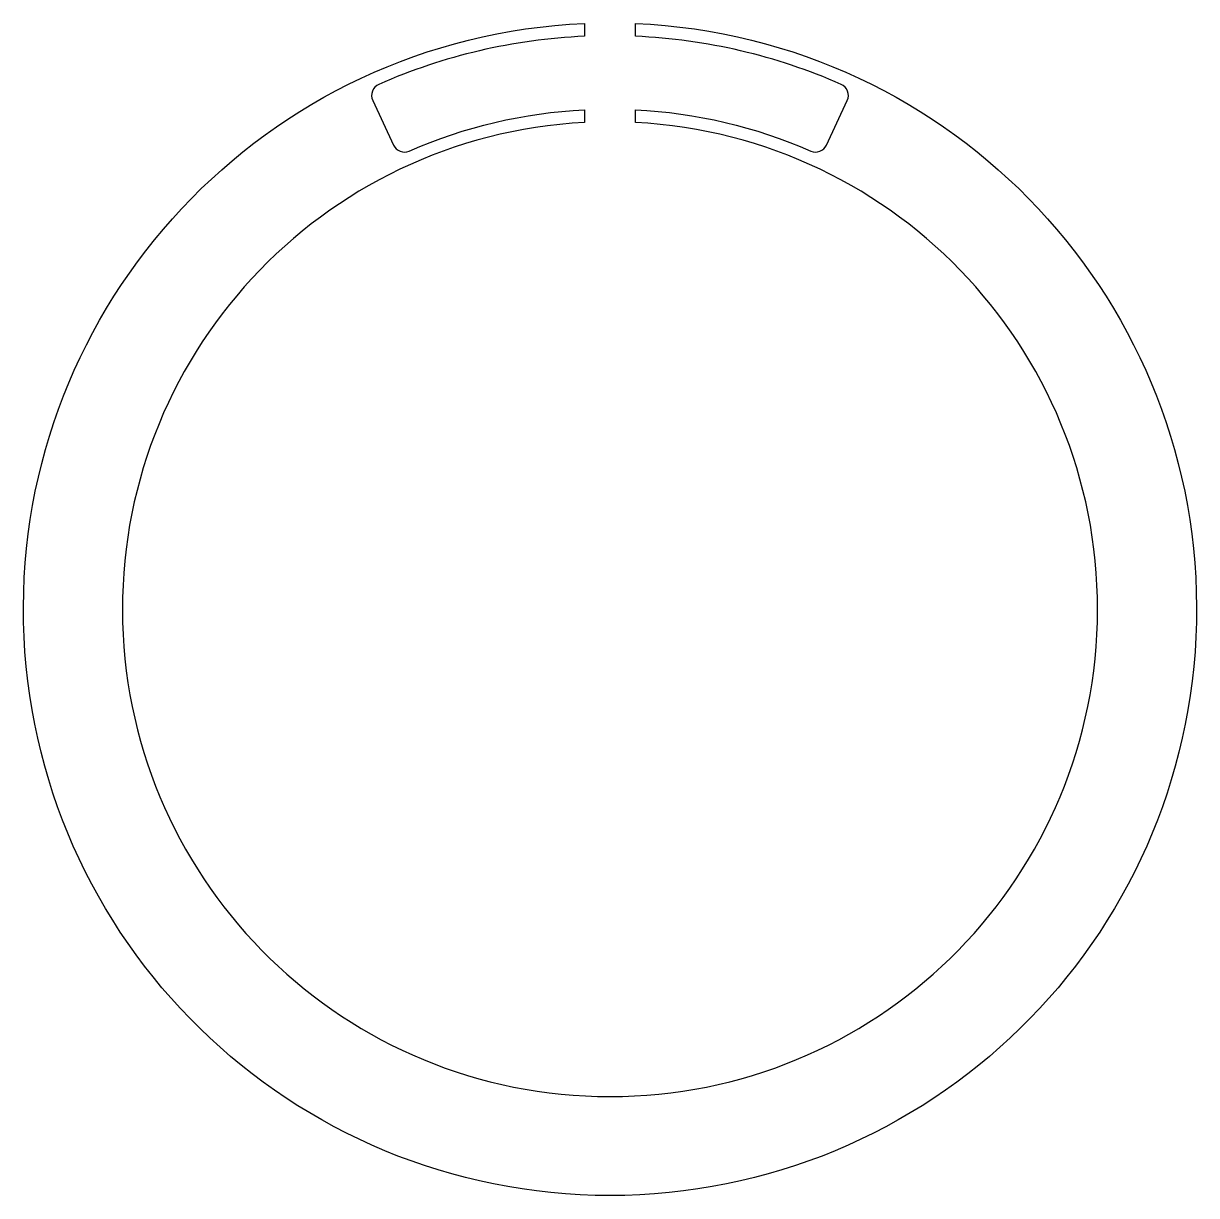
# Model space of a CAD drawing. Header units: millimetres. Extents: x -160 to 160, y -160 to 160.
import ezdxf

# ---------------------------------------------------------------- set-up
doc = ezdxf.new("R2010")
doc.units = ezdxf.units.MM
doc.layers.get('0').update_dxf_attribs({"linetype": 'CONTINUOUS'})

msp = doc.modelspace()

# ---------------------------------------------------------------- linework, layer by layer
msp.add_lwpolyline([(7, 159.85, -45.6924), (-7, 159.85), (-7, 156.34, 0.092777), (-63.07, 143.23, 0.420537), (-64.73, 138.81), (-59.07, 126.67, 0.407316), (-54.75, 125.04, -0.090602), (-7, 136.32), (-7, 132.82, 37.973666), (7, 132.82), (7, 136.32, -0.090602), (54.75, 125.04, 0.407316), (59.07, 126.67), (64.73, 138.81, 0.420537), (63.07, 143.23, 0.092777), (7, 156.34)], format="xyb", close=True)

doc.saveas('drawing.dxf')
